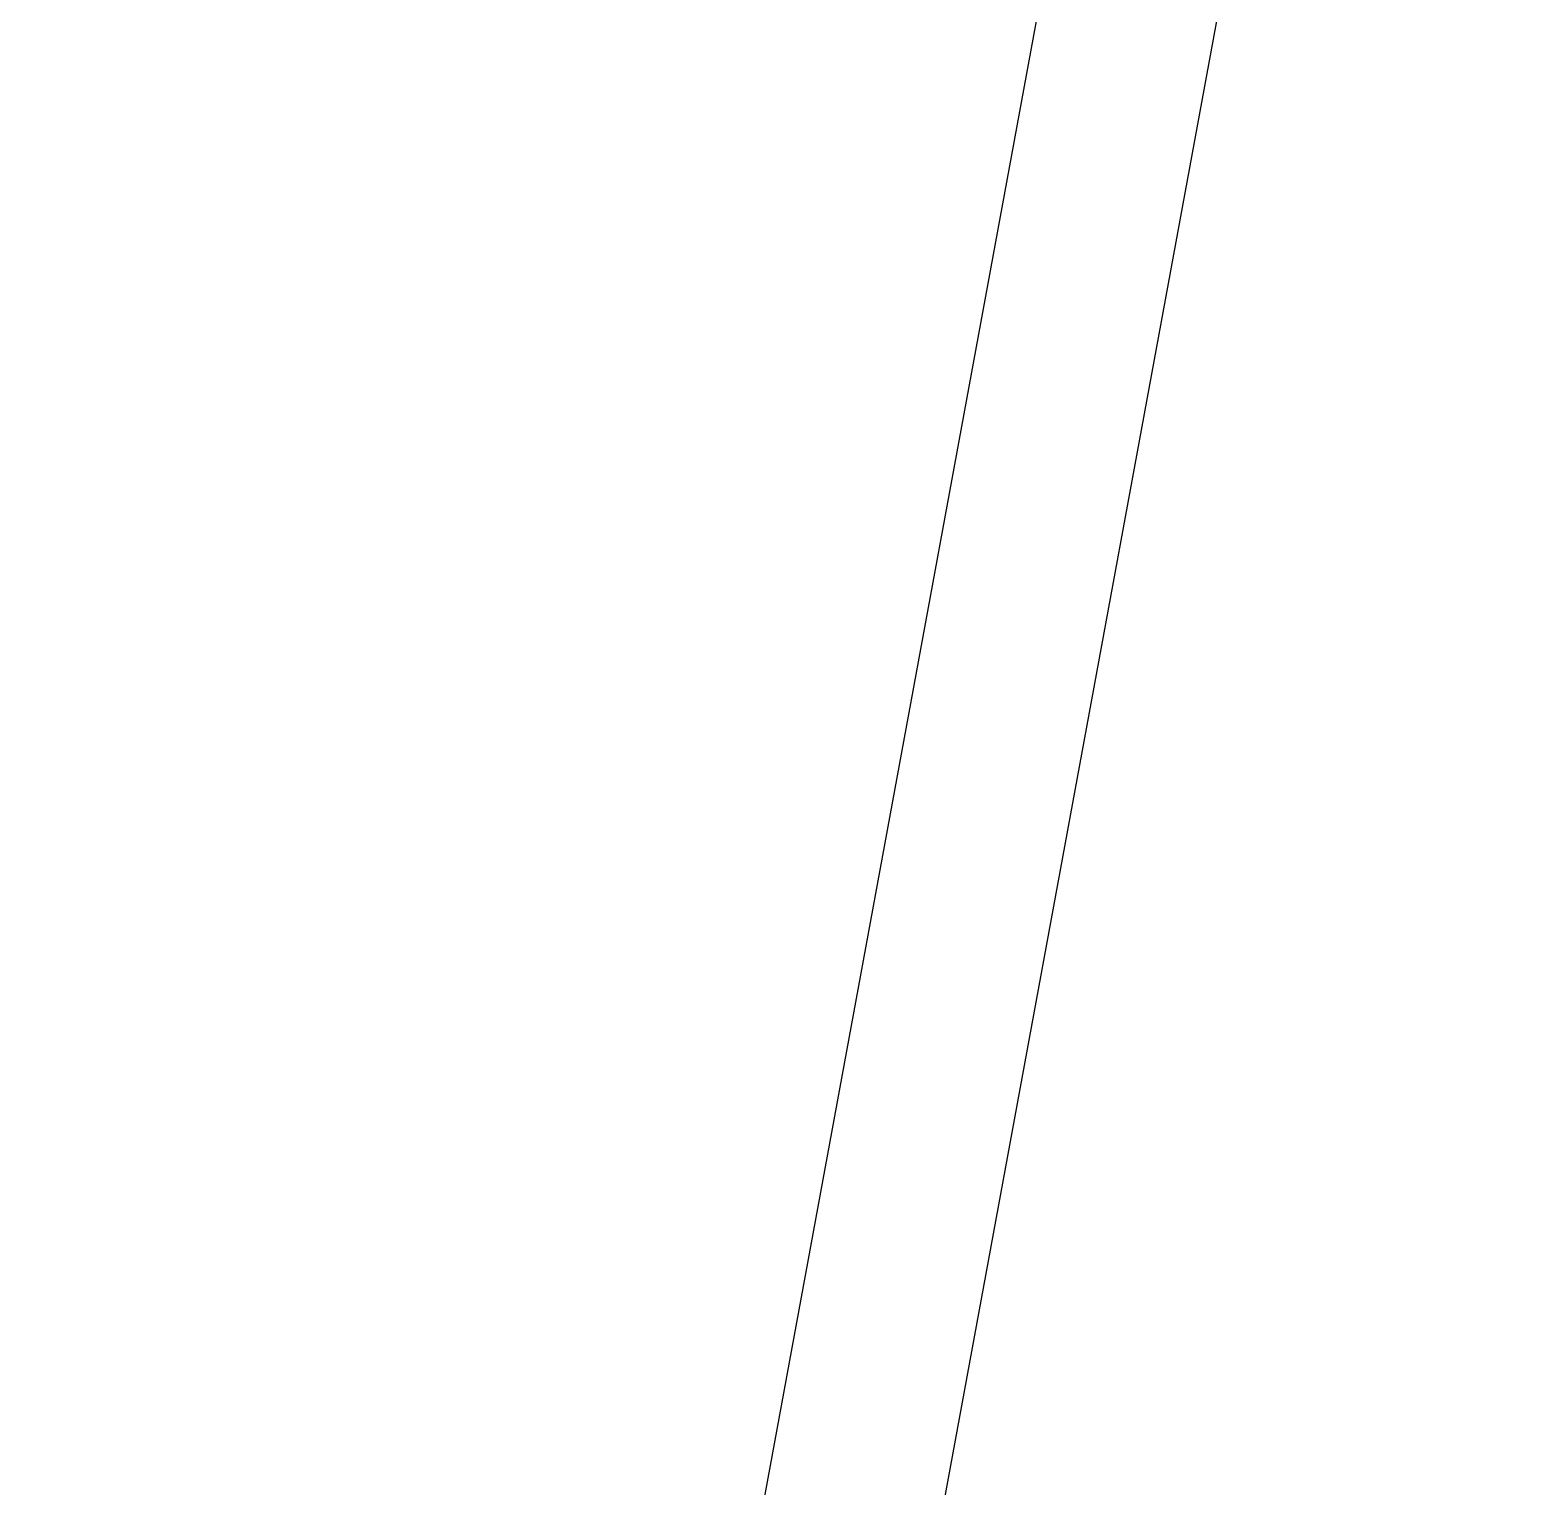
# Model space of a CAD drawing. Header units: millimetres. Extents: x 7086022 to 7120578, y 229555 to 276126.
# Drawn here: x 7107826.8 to 7108059.4, y 243025 to 243250.6 of the extents above; entities that cross this region are included whole.
import ezdxf
from ezdxf.xclip import XClip

# ---------------------------------------------------------------- set-up
doc = ezdxf.new("R2010")
doc.units = ezdxf.units.MM
doc.header["$LTSCALE"] = 100
doc.header["$XCLIPFRAME"] = 2
doc.linetypes.add('U-84D-EX$0$DASHDOTX2', pattern=[2, 1, -0.5, 0, -0.5])
for name, color, linetype in [('BP', 7, 'Continuous'), ('U-84D-EX$0$C-DOOR', 1, 'Continuous'), ('U-84D-EX$0$DOR', 4, 'Continuous')]:
    doc.layers.add(name, color=color, linetype=linetype)

# ---------------------------------------------------------------- blocks, each defined once
blk = doc.blocks.new('U-84D-EX$0$A$Cc7b664ce')
at = {"layer": 'U-84D-EX$0$C-DOOR', "linetype": 'U-84D-EX$0$DASHDOTX2', "ltscale": 4}
blk.add_arc((170.96, 15.77), 839.27, 11.9938, 89.41669, dxfattribs=at)
at = {"layer": 'U-84D-EX$0$DOR'}
for p, q in [((893.39, 199.9), (272.44, 85.57)), ((277.4, 58.62), (898.35, 172.95))]:
    blk.add_line(p, q, dxfattribs=at)
blk = doc.blocks.new('U-84D-EX', base_point=(0, 0))
at = {"layer": 'U-84D-EX$0$DOR', "xscale": -1}
blk.add_blockref('U-84D-EX$0$A$Cc7b664ce', (-3600, -2005), dxfattribs=at)

msp = doc.modelspace()

# ---------------------------------------------------------------- block references
at = {"layer": 'BP'}
ref = msp.add_blockref('U-84D-EX', (7106113.06, 247394.92), dxfattribs=dict(at, rotation=90))
XClip(ref).set_block_clipping_path([(324.9999999999, 0), (324.9999999967, -2999.9999999991), (2544.9999999997, -2999.9999999991), (2544.9999999997, -1934.9999999991), (6614.9999999999, -1934.9999999991), (6614.9999999999, -10964.9999999991), (-9540.0000000001, -10964.9999999991), (-9540.0000000001, -17.3253110833)])

doc.saveas('drawing.dxf')
